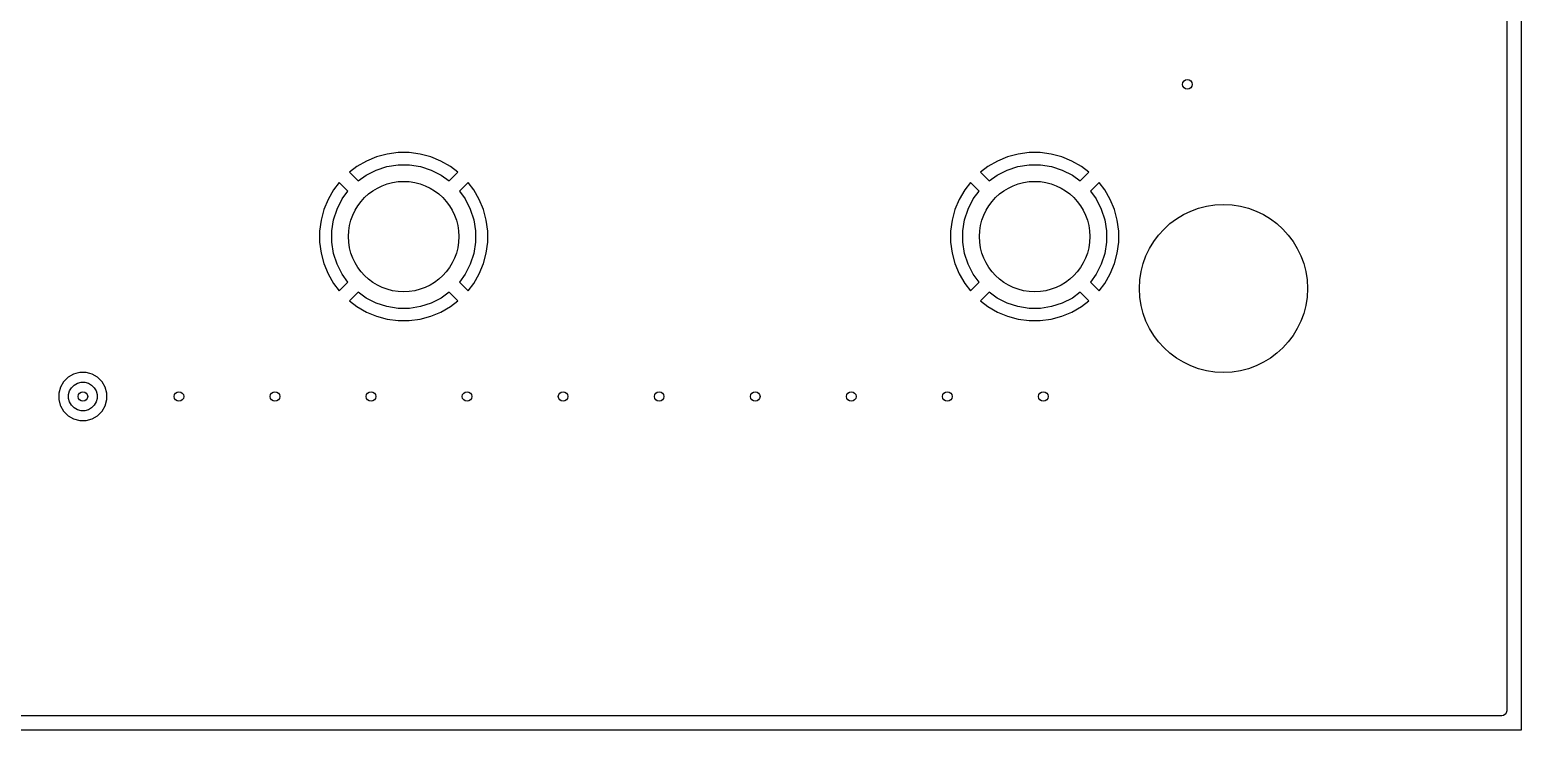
# Model space of a CAD drawing. Header units: millimetres. Extents: x 103.8 to 193.7, y -116.2 to -61.3.
# Drawn here: x 162.65 to 193.7, y -116.2 to -101.61 of the extents above; entities that cross this region are included whole.
import ezdxf

# ---------------------------------------------------------------- set-up
doc = ezdxf.new("R2010")
doc.units = ezdxf.units.MM
doc.layers.add('B.Cu', color=153, linetype='CONTINUOUS', true_color=0x4d7fc4)
doc.layers.add('Edge.Cuts', color=254, linetype='CONTINUOUS', true_color=0xd0d2cd)

msp = doc.modelspace()

# ---------------------------------------------------------------- linework, layer by layer
at = {"layer": 'B.Cu', "linetype": 'CONTINUOUS'}
for p, q in [((193.3995, -61.6995), (193.3995, -115.8005)), ((169.866268, -104.259319), (169.654341, -104.347101)), ((169.866281, -104.259315), (169.866268, -104.259319)), ((170.087861, -104.199942), (169.866281, -104.259315)), ((170.087866, -104.199942), (170.087861, -104.199942)), ((170.315297, -104.17), (170.087866, -104.199942)), ((170.544702, -104.17), (170.315297, -104.17)), ((170.772136, -104.199942), (170.544702, -104.17)), ((170.993718, -104.259315), (170.772136, -104.199942)), ((170.993731, -104.259319), (170.993718, -104.259315)), ((171.205658, -104.347101), (170.993731, -104.259319)), ((183.006268, -104.259319), (182.794341, -104.347101)), ((183.006281, -104.259315), (183.006268, -104.259319)), ((183.227861, -104.199942), (183.006281, -104.259315)), ((183.227866, -104.199942), (183.227861, -104.199942)), ((183.455297, -104.17), (183.227866, -104.199942)), ((183.684702, -104.17), (183.455297, -104.17)), ((183.912136, -104.199942), (183.684702, -104.17)), ((184.133718, -104.259315), (183.912136, -104.199942)), ((184.133731, -104.259319), (184.133718, -104.259315)), ((184.345658, -104.347101), (184.133731, -104.259319)), ((169.455662, -104.461808), (169.301915, -104.579782)), ((169.301915, -104.579782), (169.482294, -104.760161)), ((169.654341, -104.347101), (169.455662, -104.461808)), ((169.482294, -104.760161), (169.646252, -104.64104)), ((169.646252, -104.64104), (169.855975, -104.534181)), ((169.855975, -104.534181), (170.079832, -104.461445)), ((170.079832, -104.461445), (170.312311, -104.424624)), ((170.312311, -104.424624), (170.547689, -104.424624)), ((170.547689, -104.424624), (170.780168, -104.461445)), ((170.780168, -104.461445), (171.004025, -104.534181)), ((171.004025, -104.534181), (171.213748, -104.64104)), ((171.404332, -104.461805), (171.205658, -104.347101)), ((171.213748, -104.64104), (171.377704, -104.760161)), ((171.377704, -104.760161), (171.558083, -104.579783)), ((171.558083, -104.579783), (171.404332, -104.461805)), ((182.595662, -104.461808), (182.441915, -104.579782)), ((182.441915, -104.579782), (182.622294, -104.760161)), ((182.794341, -104.347101), (182.595662, -104.461808)), ((182.622294, -104.760161), (182.786252, -104.64104)), ((182.786252, -104.64104), (182.995975, -104.534181)), ((182.995975, -104.534181), (183.219832, -104.461445)), ((183.219832, -104.461445), (183.452311, -104.424624)), ((183.452311, -104.424624), (183.687689, -104.424624)), ((183.687689, -104.424624), (183.920168, -104.461445)), ((183.920168, -104.461445), (184.144025, -104.534181)), ((184.144025, -104.534181), (184.353748, -104.64104)), ((184.544332, -104.461805), (184.345658, -104.347101)), ((184.353748, -104.64104), (184.517704, -104.760161)), ((184.517704, -104.760161), (184.698083, -104.579783)), ((184.698083, -104.579783), (184.544332, -104.461805)), ((168.971808, -104.945662), (168.857101, -105.144341)), ((169.089782, -104.791915), (168.971808, -104.945662)), ((169.270161, -104.972294), (169.089782, -104.791915)), ((171.770215, -104.791915), (171.589836, -104.972293)), ((171.888194, -104.945667), (171.770215, -104.791915)), ((172.002898, -105.144341), (171.888194, -104.945667)), ((182.111808, -104.945662), (181.997101, -105.144341)), ((182.229782, -104.791915), (182.111808, -104.945662)), ((182.410161, -104.972294), (182.229782, -104.791915)), ((184.910215, -104.791915), (184.729836, -104.972293)), ((185.028194, -104.945667), (184.910215, -104.791915)), ((185.142898, -105.144341), (185.028194, -104.945667)), ((168.857101, -105.144341), (168.769319, -105.356268)), ((169.044181, -105.345975), (169.15104, -105.136252)), ((169.15104, -105.136252), (169.270161, -104.972294)), ((171.589836, -104.972293), (171.70896, -105.136252)), ((171.70896, -105.136252), (171.815819, -105.345975)), ((172.09068, -105.356268), (172.002898, -105.144341)), ((181.997101, -105.144341), (181.909319, -105.356268)), ((182.184181, -105.345975), (182.29104, -105.136252)), ((182.29104, -105.136252), (182.410161, -104.972294)), ((184.729836, -104.972293), (184.84896, -105.136252)), ((184.84896, -105.136252), (184.955819, -105.345975)), ((185.23068, -105.356268), (185.142898, -105.144341)), ((168.709942, -105.577866), (168.68, -105.805297)), ((168.769315, -105.356281), (168.709942, -105.577861)), ((168.709942, -105.577861), (168.709942, -105.577866)), ((168.769319, -105.356268), (168.769315, -105.356281)), ((168.934624, -105.802311), (168.971445, -105.569832)), ((168.971445, -105.569832), (169.044181, -105.345975)), ((171.815819, -105.345975), (171.888555, -105.569832)), ((171.888555, -105.569832), (171.925376, -105.802311)), ((172.090684, -105.356281), (172.09068, -105.356268)), ((172.150057, -105.577861), (172.090684, -105.356281)), ((172.150057, -105.577866), (172.150057, -105.577861)), ((172.179999, -105.805297), (172.150057, -105.577866)), ((181.849942, -105.577866), (181.82, -105.805297)), ((181.909315, -105.356281), (181.849942, -105.577861)), ((181.849942, -105.577861), (181.849942, -105.577866)), ((181.909319, -105.356268), (181.909315, -105.356281)), ((182.074624, -105.802311), (182.111445, -105.569832)), ((182.111445, -105.569832), (182.184181, -105.345975)), ((184.955819, -105.345975), (185.028555, -105.569832)), ((185.028555, -105.569832), (185.065376, -105.802311)), ((185.230684, -105.356281), (185.23068, -105.356268)), ((185.290057, -105.577861), (185.230684, -105.356281)), ((185.290057, -105.577866), (185.290057, -105.577861)), ((185.319999, -105.805297), (185.290057, -105.577866)), ((168.68, -105.805297), (168.68, -106.034702)), ((168.934624, -106.037689), (168.934624, -105.802311)), ((171.925376, -105.802311), (171.925376, -106.037689)), ((172.18, -105.8053), (172.179999, -105.805297)), ((172.18, -106.0347), (172.18, -105.8053)), ((181.82, -105.805297), (181.82, -106.034702)), ((182.074624, -106.037689), (182.074624, -105.802311)), ((185.065376, -105.802311), (185.065376, -106.037689)), ((185.32, -105.8053), (185.319999, -105.805297)), ((185.32, -106.0347), (185.32, -105.8053)), ((168.68, -106.034702), (168.709942, -106.262133)), ((168.971445, -106.270168), (168.934624, -106.037689)), ((171.925376, -106.037689), (171.888555, -106.270168)), ((172.150057, -106.262133), (172.179999, -106.034702)), ((172.179999, -106.034702), (172.18, -106.0347)), ((181.82, -106.034702), (181.849942, -106.262133)), ((182.111445, -106.270168), (182.074624, -106.037689)), ((185.065376, -106.037689), (185.028555, -106.270168)), ((185.290057, -106.262133), (185.319999, -106.034702)), ((185.319999, -106.034702), (185.32, -106.0347)), ((168.709942, -106.262133), (168.709942, -106.262138)), ((168.709942, -106.262138), (168.769315, -106.483718)), ((168.769315, -106.483718), (168.769319, -106.483731)), ((168.769319, -106.483731), (168.857101, -106.695658)), ((169.044181, -106.494025), (168.971445, -106.270168)), ((169.15104, -106.703748), (169.044181, -106.494025)), ((171.815819, -106.494025), (171.70896, -106.703748)), ((171.888555, -106.270168), (171.815819, -106.494025)), ((172.002898, -106.695658), (172.09068, -106.483731)), ((172.09068, -106.483731), (172.090684, -106.483718)), ((172.090684, -106.483718), (172.150057, -106.262138)), ((172.150057, -106.262138), (172.150057, -106.262133)), ((181.849942, -106.262133), (181.849942, -106.262138)), ((181.849942, -106.262138), (181.909315, -106.483718)), ((181.909315, -106.483718), (181.909319, -106.483731)), ((181.909319, -106.483731), (181.997101, -106.695658)), ((182.184181, -106.494025), (182.111445, -106.270168)), ((182.29104, -106.703748), (182.184181, -106.494025)), ((184.955819, -106.494025), (184.84896, -106.703748)), ((185.028555, -106.270168), (184.955819, -106.494025)), ((185.142898, -106.695658), (185.23068, -106.483731)), ((185.23068, -106.483731), (185.230684, -106.483718)), ((185.230684, -106.483718), (185.290057, -106.262138)), ((185.290057, -106.262138), (185.290057, -106.262133)), ((168.857101, -106.695658), (168.971805, -106.894332)), ((169.270161, -106.867704), (169.15104, -106.703748)), ((171.70896, -106.703748), (171.589838, -106.867705)), ((171.888188, -106.894342), (172.002898, -106.695658)), ((181.997101, -106.695658), (182.111805, -106.894332)), ((182.410161, -106.867704), (182.29104, -106.703748)), ((184.84896, -106.703748), (184.729838, -106.867705)), ((185.028188, -106.894342), (185.142898, -106.695658)), ((168.971805, -106.894332), (169.089783, -107.048083)), ((169.089783, -107.048083), (169.270161, -106.867704)), ((169.482293, -107.079837), (169.301915, -107.260216)), ((169.646252, -107.19896), (169.482293, -107.079837)), ((171.377705, -107.079838), (171.213748, -107.19896)), ((171.558083, -107.260216), (171.377705, -107.079838)), ((171.589838, -106.867705), (171.770216, -107.048083)), ((171.770216, -107.048083), (171.888188, -106.894342)), ((182.111805, -106.894332), (182.229783, -107.048083)), ((182.229783, -107.048083), (182.410161, -106.867704)), ((182.622293, -107.079837), (182.441915, -107.260216)), ((182.786252, -107.19896), (182.622293, -107.079837)), ((184.517705, -107.079838), (184.353748, -107.19896)), ((184.698083, -107.260216), (184.517705, -107.079838)), ((184.729838, -106.867705), (184.910216, -107.048083)), ((184.910216, -107.048083), (185.028188, -106.894342)), ((169.301915, -107.260216), (169.455667, -107.378194)), ((169.455667, -107.378194), (169.654341, -107.492898)), ((169.855975, -107.305819), (169.646252, -107.19896)), ((170.079832, -107.378555), (169.855975, -107.305819)), ((170.312311, -107.415376), (170.079832, -107.378555)), ((170.547689, -107.415376), (170.312311, -107.415376)), ((170.780168, -107.378555), (170.547689, -107.415376)), ((171.004025, -107.305819), (170.780168, -107.378555)), ((171.213748, -107.19896), (171.004025, -107.305819)), ((171.205658, -107.492898), (171.404342, -107.378188)), ((171.404342, -107.378188), (171.558083, -107.260216)), ((182.441915, -107.260216), (182.595667, -107.378194)), ((182.595667, -107.378194), (182.794341, -107.492898)), ((182.995975, -107.305819), (182.786252, -107.19896)), ((183.219832, -107.378555), (182.995975, -107.305819)), ((183.452311, -107.415376), (183.219832, -107.378555)), ((183.687689, -107.415376), (183.452311, -107.415376)), ((183.920168, -107.378555), (183.687689, -107.415376)), ((184.144025, -107.305819), (183.920168, -107.378555)), ((184.353748, -107.19896), (184.144025, -107.305819)), ((184.345658, -107.492898), (184.544342, -107.378188)), ((184.544342, -107.378188), (184.698083, -107.260216)), ((169.654341, -107.492898), (169.866268, -107.58068)), ((169.866268, -107.58068), (169.866281, -107.580684)), ((169.866281, -107.580684), (170.087863, -107.640057)), ((170.087863, -107.640057), (170.315297, -107.669999)), ((170.315297, -107.669999), (170.3153, -107.67)), ((170.3153, -107.67), (170.5447, -107.67)), ((170.5447, -107.67), (170.544702, -107.669999)), ((170.544702, -107.669999), (170.772133, -107.640057)), ((170.772133, -107.640057), (170.772138, -107.640057)), ((170.772138, -107.640057), (170.993718, -107.580684)), ((170.993718, -107.580684), (170.993731, -107.58068)), ((170.993731, -107.58068), (171.205658, -107.492898)), ((182.794341, -107.492898), (183.006268, -107.58068)), ((183.006268, -107.58068), (183.006281, -107.580684)), ((183.006281, -107.580684), (183.227863, -107.640057)), ((183.227863, -107.640057), (183.455297, -107.669999)), ((183.455297, -107.669999), (183.4553, -107.67)), ((183.4553, -107.67), (183.6847, -107.67)), ((183.6847, -107.67), (183.684702, -107.669999)), ((183.684702, -107.669999), (183.912133, -107.640057)), ((183.912133, -107.640057), (183.912138, -107.640057)), ((183.912138, -107.640057), (184.133718, -107.580684)), ((184.133718, -107.580684), (184.133731, -107.58068)), ((184.133731, -107.58068), (184.345658, -107.492898)), ((163.349496, -108.94269), (163.283609, -109.056809)), ((163.44269, -108.849496), (163.349496, -108.94269)), ((163.556809, -108.783609), (163.44269, -108.849496)), ((163.6062, -108.770375), (163.556809, -108.783609)), ((163.567372, -109.011994), (163.635195, -108.972836)), ((163.684108, -108.7495), (163.6062, -108.770375)), ((163.635195, -108.972836), (163.710842, -108.952567)), ((163.815892, -108.7495), (163.684108, -108.7495)), ((163.710842, -108.952567), (163.789158, -108.952567)), ((163.789158, -108.952567), (163.864805, -108.972836)), ((163.893799, -108.770375), (163.815892, -108.7495)), ((163.864805, -108.972836), (163.932628, -109.011994)), ((163.943191, -108.783609), (163.893799, -108.770375)), ((164.057309, -108.849496), (163.943189, -108.783609)), ((163.943189, -108.783609), (163.943191, -108.783609)), ((164.057311, -108.849498), (164.057309, -108.849496)), ((164.057314, -108.8495), (164.057311, -108.849498)), ((164.1505, -108.942686), (164.057314, -108.8495)), ((164.150501, -108.942688), (164.1505, -108.942686)), ((164.150503, -108.94269), (164.150501, -108.942688)), ((164.21639, -109.056809), (164.150503, -108.94269)), ((163.283608, -109.056814), (163.2495, -109.184108)), ((163.2495, -109.184108), (163.2495, -109.315892)), ((163.283609, -109.056809), (163.283608, -109.056814)), ((163.452567, -109.210842), (163.472836, -109.135195)), ((163.452567, -109.289158), (163.452567, -109.210842)), ((163.472836, -109.364805), (163.452567, -109.289158)), ((163.472836, -109.135195), (163.511994, -109.067372)), ((163.511994, -109.067372), (163.567372, -109.011994)), ((163.932628, -109.011994), (163.988006, -109.067372)), ((163.988006, -109.067372), (164.027164, -109.135195)), ((164.027164, -109.135195), (164.047433, -109.210842)), ((164.047433, -109.289158), (164.027164, -109.364805)), ((164.047433, -109.210842), (164.047433, -109.289158)), ((164.21639, -109.056811), (164.21639, -109.056809)), ((164.216392, -109.056814), (164.21639, -109.056811)), ((164.2505, -109.184108), (164.216392, -109.056814)), ((164.2505, -109.315892), (164.2505, -109.184108)), ((163.2495, -109.315892), (163.279579, -109.428151)), ((163.279579, -109.428151), (163.283609, -109.44319)), ((163.283609, -109.44319), (163.349496, -109.557309)), ((163.349496, -109.557309), (163.349498, -109.557311)), ((163.349498, -109.557311), (163.3495, -109.557314)), ((163.3495, -109.557314), (163.442686, -109.6505)), ((163.511994, -109.432628), (163.472836, -109.364805)), ((163.567372, -109.488006), (163.511994, -109.432628)), ((163.635195, -109.527164), (163.567372, -109.488006)), ((163.710842, -109.547433), (163.635195, -109.527164)), ((163.789158, -109.547433), (163.710842, -109.547433)), ((163.864805, -109.527164), (163.789158, -109.547433)), ((163.932628, -109.488006), (163.864805, -109.527164)), ((163.988006, -109.432628), (163.932628, -109.488006)), ((164.027164, -109.364805), (163.988006, -109.432628)), ((164.057314, -109.6505), (164.1505, -109.557314)), ((164.1505, -109.557314), (164.216392, -109.443186)), ((164.216392, -109.443186), (164.2505, -109.315892)), ((163.442686, -109.6505), (163.442688, -109.650501)), ((163.442688, -109.650501), (163.44269, -109.650503)), ((163.44269, -109.650503), (163.55681, -109.71639)), ((163.55681, -109.71639), (163.556808, -109.71639)), ((163.556808, -109.71639), (163.556812, -109.716391)), ((163.556812, -109.716391), (163.556814, -109.716392)), ((163.556814, -109.716392), (163.684108, -109.7505)), ((163.684108, -109.7505), (163.68411, -109.7505)), ((163.68411, -109.7505), (163.81589, -109.7505)), ((163.81589, -109.7505), (163.815892, -109.7505)), ((163.815892, -109.7505), (163.943186, -109.716392)), ((163.943186, -109.716392), (163.943188, -109.71639)), ((163.943188, -109.71639), (163.94319, -109.71639)), ((163.94319, -109.71639), (164.057309, -109.650503)), ((164.057309, -109.650502), (164.057314, -109.6505)), ((164.057309, -109.650503), (164.057309, -109.650502)), ((193.3995, -115.8005), (193.380593, -115.858691)), ((193.3005, -115.8995), (104.1995, -115.8995)), ((193.331093, -115.894655), (193.3005, -115.8995)), ((193.380593, -115.858691), (193.331093, -115.894655))]:
    msp.add_line(p, q, dxfattribs=at)
at = {"layer": 'B.Cu'}
for centre, radius in [((186.75, -102.75), 0.1), ((186.75, -102.75), 0.1), ((170.43, -105.92), 1.15), ((170.43, -105.92), 1.15), ((183.57, -105.92), 1.15), ((183.57, -105.92), 1.15), ((187.5, -107), 1.75), ((187.5, -107), 1.75), ((163.75, -109.25), 0.1), ((163.75, -109.25), 0.1), ((165.75, -109.25), 0.1), ((165.75, -109.25), 0.1), ((167.75, -109.25), 0.1), ((167.75, -109.25), 0.1), ((169.75, -109.25), 0.1), ((169.75, -109.25), 0.1), ((171.75, -109.25), 0.1), ((171.75, -109.25), 0.1), ((173.75, -109.25), 0.1), ((173.75, -109.25), 0.1), ((175.75, -109.25), 0.1), ((175.75, -109.25), 0.1), ((177.75, -109.25), 0.1), ((177.75, -109.25), 0.1), ((179.75, -109.25), 0.1), ((179.75, -109.25), 0.1), ((181.75, -109.25), 0.1), ((181.75, -109.25), 0.1), ((183.75, -109.25), 0.1), ((183.75, -109.25), 0.1)]:
    msp.add_circle(centre, radius, dxfattribs=at)
at = {"layer": 'Edge.Cuts', "linetype": 'CONTINUOUS'}
for p, q in [((193.7, -61.3), (193.7, -116.2)), ((193.7, -116.2), (103.8, -116.2))]:
    msp.add_line(p, q, dxfattribs=at)
at = {"layer": 'Edge.Cuts'}
for centre in [(170.43, -105.92), (183.57, -105.92)]:
    msp.add_circle(centre, 1.15, dxfattribs=at)

doc.saveas('drawing.dxf')
